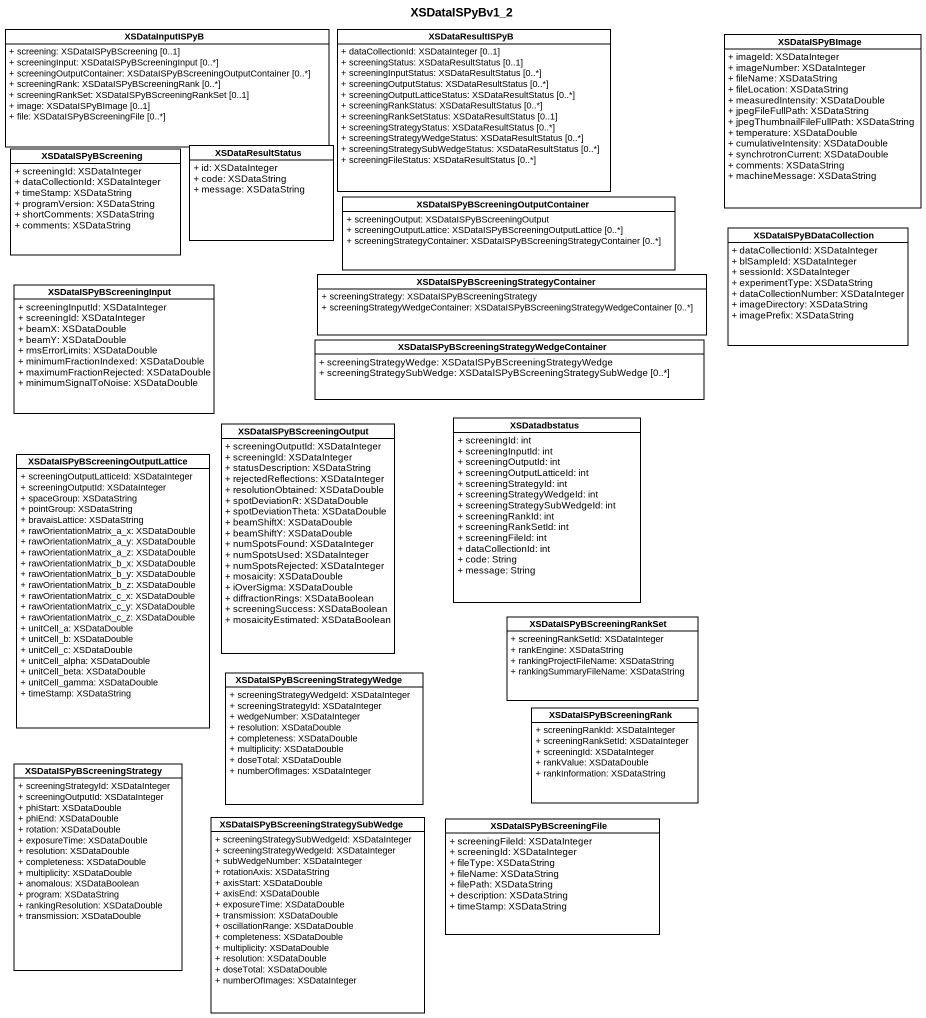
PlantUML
@startuml
title XSDataISPyBv1_2
hide circle
hide empty members
skinparam classAttributeIconSize 0
class XSDataInputISPyB {
  + screening: XSDataISPyBScreening [0..1]
  + screeningInput: XSDataISPyBScreeningInput [0..*]
  + screeningOutputContainer: XSDataISPyBScreeningOutputContainer [0..*]
  + screeningRank: XSDataISPyBScreeningRank [0..*]
  + screeningRankSet: XSDataISPyBScreeningRankSet [0..1]
  + image: XSDataISPyBImage [0..1]
  + file: XSDataISPyBScreeningFile [0..*]
}
class XSDataResultISPyB {
  + dataCollectionId: XSDataInteger [0..1]
  + screeningStatus: XSDataResultStatus [0..1]
  + screeningInputStatus: XSDataResultStatus [0..*]
  + screeningOutputStatus: XSDataResultStatus [0..*]
  + screeningOutputLatticeStatus: XSDataResultStatus [0..*]
  + screeningRankStatus: XSDataResultStatus [0..*]
  + screeningRankSetStatus: XSDataResultStatus [0..1]
  + screeningStrategyStatus: XSDataResultStatus [0..*]
  + screeningStrategyWedgeStatus: XSDataResultStatus [0..*]
  + screeningStrategySubWedgeStatus: XSDataResultStatus [0..*]
  + screeningFileStatus: XSDataResultStatus [0..*]
}
class XSDataISPyBImage {
  + imageId: XSDataInteger
  + imageNumber: XSDataInteger
  + fileName: XSDataString
  + fileLocation: XSDataString
  + measuredIntensity: XSDataDouble
  + jpegFileFullPath: XSDataString
  + jpegThumbnailFileFullPath: XSDataString
  + temperature: XSDataDouble
  + cumulativeIntensity: XSDataDouble
  + synchrotronCurrent: XSDataDouble
  + comments: XSDataString
  + machineMessage: XSDataString
}
class XSDataISPyBScreening {
  + screeningId: XSDataInteger
  + dataCollectionId: XSDataInteger
  + timeStamp: XSDataString
  + programVersion: XSDataString
  + shortComments: XSDataString
  + comments: XSDataString
}
class XSDataResultStatus {
  + id: XSDataInteger
  + code: XSDataString
  + message: XSDataString
}
class "XSDataISPyBScreeningOutputContainer" as XSDataISPyBScreeningOutputCo {
  + screeningOutput: XSDataISPyBScreeningOutput
  + screeningOutputLattice: XSDataISPyBScreeningOutputLattice [0..*]
  + screeningStrategyContainer: XSDataISPyBScreeningStrategyContainer [0..*]
}
class XSDataISPyBDataCollection {
  + dataCollectionId: XSDataInteger
  + blSampleId: XSDataInteger
  + sessionId: XSDataInteger
  + experimentType: XSDataString
  + dataCollectionNumber: XSDataInteger
  + imageDirectory: XSDataString
  + imagePrefix: XSDataString
}
class "XSDataISPyBScreeningStrategyContainer" as XSDataISPyBScreeningStrategy {
  + screeningStrategy: XSDataISPyBScreeningStrategy
  + screeningStrategyWedgeContainer: XSDataISPyBScreeningStrategyWedgeContainer [0..*]
}
class XSDataISPyBScreeningInput {
  + screeningInputId: XSDataInteger
  + screeningId: XSDataInteger
  + beamX: XSDataDouble
  + beamY: XSDataDouble
  + rmsErrorLimits: XSDataDouble
  + minimumFractionIndexed: XSDataDouble
  + maximumFractionRejected: XSDataDouble
  + minimumSignalToNoise: XSDataDouble
}
class "XSDataISPyBScreeningStrategyWedgeContainer" as XSDataISPyBScreeningStrategy_2 {
  + screeningStrategyWedge: XSDataISPyBScreeningStrategyWedge
  + screeningStrategySubWedge: XSDataISPyBScreeningStrategySubWedge [0..*]
}
class XSDataISPyBScreeningOutput {
  + screeningOutputId: XSDataInteger
  + screeningId: XSDataInteger
  + statusDescription: XSDataString
  + rejectedReflections: XSDataInteger
  + resolutionObtained: XSDataDouble
  + spotDeviationR: XSDataDouble
  + spotDeviationTheta: XSDataDouble
  + beamShiftX: XSDataDouble
  + beamShiftY: XSDataDouble
  + numSpotsFound: XSDataInteger
  + numSpotsUsed: XSDataInteger
  + numSpotsRejected: XSDataInteger
  + mosaicity: XSDataDouble
  + iOverSigma: XSDataDouble
  + diffractionRings: XSDataBoolean
  + screeningSuccess: XSDataBoolean
  + mosaicityEstimated: XSDataBoolean
}
class XSDatadbstatus {
  + screeningId: int
  + screeningInputId: int
  + screeningOutputId: int
  + screeningOutputLatticeId: int
  + screeningStrategyId: int
  + screeningStrategyWedgeId: int
  + screeningStrategySubWedgeId: int
  + screeningRankId: int
  + screeningRankSetId: int
  + screeningFileId: int
  + dataCollectionId: int
  + code: String
  + message: String
}
class "XSDataISPyBScreeningOutputLattice" as XSDataISPyBScreeningOutputLa {
  + screeningOutputLatticeId: XSDataInteger
  + screeningOutputId: XSDataInteger
  + spaceGroup: XSDataString
  + pointGroup: XSDataString
  + bravaisLattice: XSDataString
  + rawOrientationMatrix_a_x: XSDataDouble
  + rawOrientationMatrix_a_y: XSDataDouble
  + rawOrientationMatrix_a_z: XSDataDouble
  + rawOrientationMatrix_b_x: XSDataDouble
  + rawOrientationMatrix_b_y: XSDataDouble
  + rawOrientationMatrix_b_z: XSDataDouble
  + rawOrientationMatrix_c_x: XSDataDouble
  + rawOrientationMatrix_c_y: XSDataDouble
  + rawOrientationMatrix_c_z: XSDataDouble
  + unitCell_a: XSDataDouble
  + unitCell_b: XSDataDouble
  + unitCell_c: XSDataDouble
  + unitCell_alpha: XSDataDouble
  + unitCell_beta: XSDataDouble
  + unitCell_gamma: XSDataDouble
  + timeStamp: XSDataString
}
class XSDataISPyBScreeningRankSet {
  + screeningRankSetId: XSDataInteger
  + rankEngine: XSDataString
  + rankingProjectFileName: XSDataString
  + rankingSummaryFileName: XSDataString
}
class "XSDataISPyBScreeningStrategyWedge" as XSDataISPyBScreeningStrategy_3 {
  + screeningStrategyWedgeId: XSDataInteger
  + screeningStrategyId: XSDataInteger
  + wedgeNumber: XSDataInteger
  + resolution: XSDataDouble
  + completeness: XSDataDouble
  + multiplicity: XSDataDouble
  + doseTotal: XSDataDouble
  + numberOfImages: XSDataInteger
}
class XSDataISPyBScreeningRank {
  + screeningRankId: XSDataInteger
  + screeningRankSetId: XSDataInteger
  + screeningId: XSDataInteger
  + rankValue: XSDataDouble
  + rankInformation: XSDataString
}
class "XSDataISPyBScreeningStrategy" as XSDataISPyBScreeningStrategy_4 {
  + screeningStrategyId: XSDataInteger
  + screeningOutputId: XSDataInteger
  + phiStart: XSDataDouble
  + phiEnd: XSDataDouble
  + rotation: XSDataDouble
  + exposureTime: XSDataDouble
  + resolution: XSDataDouble
  + completeness: XSDataDouble
  + multiplicity: XSDataDouble
  + anomalous: XSDataBoolean
  + program: XSDataString
  + rankingResolution: XSDataDouble
  + transmission: XSDataDouble
}
class "XSDataISPyBScreeningStrategySubWedge" as XSDataISPyBScreeningStrategy_5 {
  + screeningStrategySubWedgeId: XSDataInteger
  + screeningStrategyWedgeId: XSDataInteger
  + subWedgeNumber: XSDataInteger
  + rotationAxis: XSDataString
  + axisStart: XSDataDouble
  + axisEnd: XSDataDouble
  + exposureTime: XSDataDouble
  + transmission: XSDataDouble
  + oscillationRange: XSDataDouble
  + completeness: XSDataDouble
  + multiplicity: XSDataDouble
  + resolution: XSDataDouble
  + doseTotal: XSDataDouble
  + numberOfImages: XSDataInteger
}
class XSDataISPyBScreeningFile {
  + screeningFileId: XSDataInteger
  + screeningId: XSDataInteger
  + fileType: XSDataString
  + fileName: XSDataString
  + filePath: XSDataString
  + description: XSDataString
  + timeStamp: XSDataString
}
@enduml
